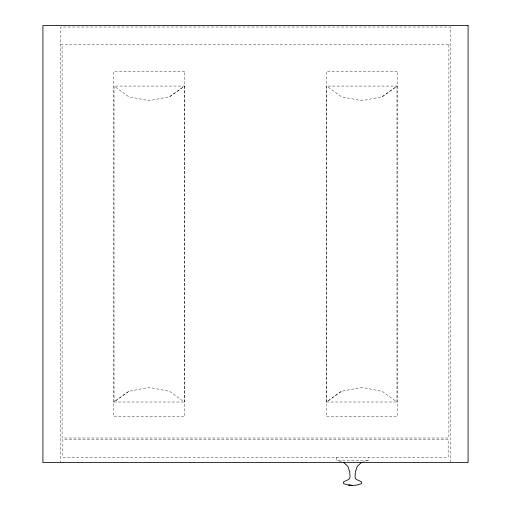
<?xml version="1.0" encoding="UTF-8"?>
<svg xmlns="http://www.w3.org/2000/svg" width="511" height="511" viewBox="0 0 511 511"><rect width="100%" height="100%" fill="white"/><g stroke="black" fill="none" stroke-linecap="round" stroke-linejoin="round"><path stroke-width="0.38" stroke-dasharray="2.56 1.92" d="M362.114 462.251L368.316 460.385L368.859 457.204M128.81 391.317L114.042 402.01L114.042 86.078L128.81 96.771L149.206 100.693L169.601 96.771L184.369 86.078L184.369 402.01L169.601 391.317L149.206 387.395L128.81 391.317L113.774 402.01L184.637 402.01M341.399 391.317L326.631 402.01L326.631 86.078L341.399 96.771L361.794 100.693L382.19 96.771L396.958 86.078L396.958 402.01L382.19 391.317L361.794 387.395L341.399 391.317L326.363 402.01L397.226 402.01M169.601 96.771L184.637 86.078L113.774 86.078M382.19 96.771L397.226 86.078L326.363 86.078M60.624 44.744L450.376 44.744M336.251 457.204L336.8 460.385L368.316 460.385M341.603 461.874L336.8 460.385M450.376 462.538L450.376 27.026L60.624 27.026L60.624 462.538M448.894 44.744L448.894 438.01L62.106 438.01L62.106 44.744M184.637 71.316L113.774 71.316L113.774 416.772L184.637 416.772L184.637 71.316M397.226 71.316L326.363 71.316L326.363 416.772L397.226 416.772L397.226 71.316M448.153 439.486L62.847 439.486L62.847 457.204L448.153 457.204L448.153 439.486"/><path stroke-width="0.77" d="M361.418 462.436L357.215 466.409L355.407 471.902L355.056 476.795L355.464 478.475L356.774 479.605L361.616 481.873L361.647 483.457C356.065 486.07 349.045 486.07 343.469 483.457L343.501 481.873L348.336 479.605L349.645 478.475L350.054 476.795L349.709 471.902L347.895 466.409L343.699 462.436M468.089 25.55L42.911 25.55L42.911 462.538L468.089 462.538L468.089 25.55M352.552 485.45L348.738 485.035L352.564 485.45"/></g></svg>
